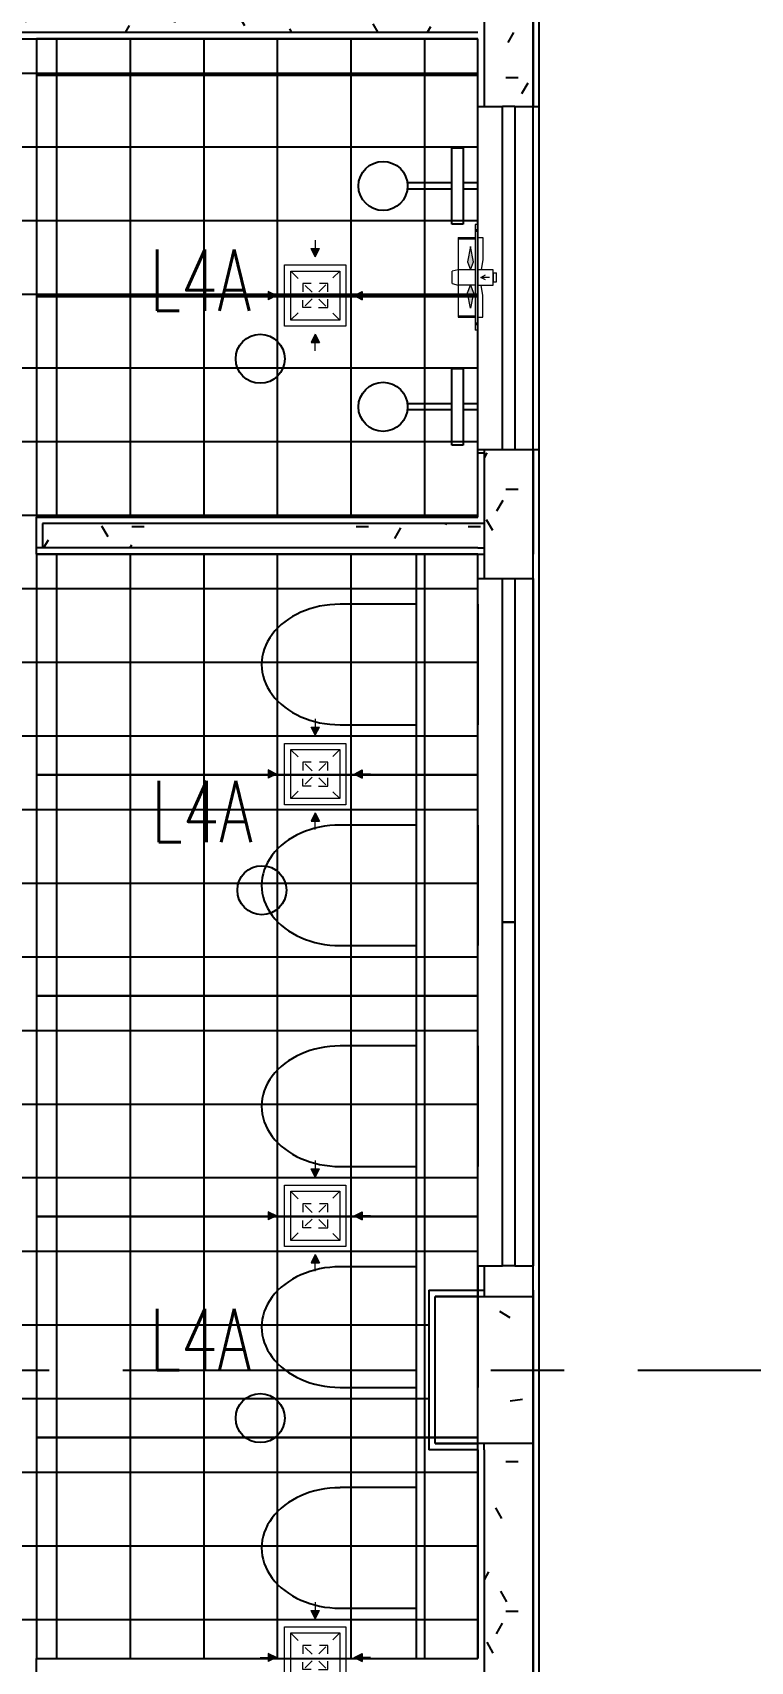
# Model space of a CAD drawing. Header units: millimetres. Extents: x -92759 to 184353, y -15225 to 86714.
# Drawn here: x -37574 to -34647, y 51154 to 57791 of the extents above; entities that cross this region are included whole.
import ezdxf

# ---------------------------------------------------------------- set-up
doc = ezdxf.new("R2010")
doc.units = ezdxf.units.MM
for name, pattern in [('Aligning Line', [3.2004, 1.6002, -1.6002]), ('HIDDEN', [0.375, 0.25, -0.125]), ('IDA - Grid Line', [2100, 1200, -300, 300, -300])]:
    doc.linetypes.add(name, pattern=pattern)
for name, color, linetype in [('0-1', 9, 'Continuous'), ('A-_DETA----_E-2', 9, 'Continuous'), ('A-_FLORPATT_H-1', 9, 'Continuous'), ('A-_WALL----_E', 8, 'Continuous'), ('A-_WALL----_H-1', 9, 'Continuous'), ('A-_WALLPRTN_E', 8, 'Continuous'), ('A-_WIND----_E', 8, 'Continuous'), ('E-_LITG _ CKT -DB', 1, 'HIDDEN'), ('E-legend', 1, 'Continuous'), ('M-ACMV_FCU', 5, 'Continuous'), ('S-_COLN----_E', 8, 'Continuous')]:
    doc.layers.add(name, color=color, linetype=linetype)
doc.layers.add('A-_DETA----_E-6', color=7, linetype='Continuous', true_color=0x969696)
doc.layers.add('S-_ANOTGRID_E-1', color=9, linetype='IDA - Grid Line', true_color=0x808080)
doc.layers.add('M-ACMV_EAG', color=7, linetype='Continuous', lineweight=25, true_color=0x999900)
doc.layers.add('M-ACMV_FAD', color=3, linetype='Continuous', lineweight=18)
doc.layers.add('M-ACMV_FAF', color=86, linetype='Continuous', lineweight=9)
doc.styles.add('Simplex', font='simplex_.ttf', dxfattribs={"width": 0.7, "height": 450})
pattern_1 = [(0, (-11870.95, 40538.29), (609.6, 152.4), [50.292, -406.908, 50.292, -406.908, -2438.4]), (0, (-11870.95, 40538.29), (609.6, 152.4), [-914.4, 50.292, -864.108, 50.292, -406.908, -1066.8]), (0, (-11870.95, 40538.29), (609.6, 152.4), [-2286, 50.292, -254.508, 50.292, -711.708]), (120, (-11642.35, 40614.49), (-436.7823, 451.7291), [50.292, -406.908, 50.292, -406.908, -2438.4]), (120, (-11642.35, 40614.49), (-436.7823, 451.7291), [-914.4, 50.292, -864.108, 50.292, -406.908, -1066.8]), (120, (-11642.35, 40614.49), (-436.7823, 451.7291), [-2286, 50.292, -254.508, 50.292, -711.708]), (240, (-11566.15, 40919.29), (-172.8177, -604.1291), [50.292, -406.908, 50.292, -406.908, -2438.4]), (240, (-11566.15, 40919.29), (-172.8177, -604.1291), [-914.4, 50.292, -864.108, 50.292, -406.908, -1066.8]), (240, (-11566.15, 40919.29), (-172.8177, -604.1291), [-2286, 50.292, -254.508, 50.292, -711.708])]

# ---------------------------------------------------------------- blocks, each defined once
blk = doc.blocks.new('IDA - Louver - 1 Panel - 1400L X 600H - B8-AW03-7551284-BLK8_RHH_1ST STOREY PLAN')
at = {"layer": 'A-_WIND----_E'}
for p, q in [((-700, 25), (700, 25)), ((-700, -25), (-700, 25)), ((700, 25), (700, -25)), ((700, -25), (-700, -25))]:
    blk.add_line(p, q, dxfattribs=at)
blk = doc.blocks.new('IDA - Louver - 1 Panel - 1400L X 600H - B8-AW03-7468445-BLK8_RHH_1ST STOREY PLAN')
at = {"layer": 'A-_WIND----_E'}
for p, q in [((-700, 25), (700, 25)), ((-700, -25), (-700, 25)), ((700, 25), (700, -25)), ((700, -25), (-700, -25))]:
    blk.add_line(p, q, dxfattribs=at)
blk = doc.blocks.new('A$Cb2bf8f38')
at = {"layer": 'A-_FLORPATT_H-1'}
h = blk.add_hatch(dxfattribs=at)
h.set_pattern_fill('FP_5', color=256, style=0, pattern_type=2)
h.set_pattern_definition([(270, (4525, 18025), (300, 2e-14), []), (0, (4525, 18025), (0, 300), [])])
h.paths.add_polyline_path([(4825, 13225), (5782.3, 13225), (5782.3, 13228), (5785.5, 13228), (5787, 13263), (5787.6, 13262), (5789.6, 13264.1), (5790.2, 13264.5), (5788.2, 13268.3), (5787.4, 13269), (5789.5, 13274.2), (5791.4, 13275), (5796.2, 13277.6), (5796.5, 13278.9), (5796.2, 13282), (5793.2, 13283.4), (5798.3, 13285.4), (5800, 13283.4), (5801.6, 13278.9), (5810.9, 13285.4), (5817.3, 13288), (5818.3, 13286.9), (5825, 13289.5), (5825, 13290), (6058.2, 13290), (6064, 13339.2), (6074.6, 13341.1), (6227.5, 13342), (6331.4, 13340.8), (6336.4, 13338.1), (6338.2, 13332.5), (6341.8, 13290), (6860, 13290), (6860, 13491), (6656.6, 13492.6), (6652.1, 13492.3), (6650.6, 13491.9), (6634.6, 13492.6), (6629.8, 13490.8), (6628.4, 13491.9), (6619.8, 13490.8), (6365.3, 13492.6), (6332.7, 13501), (6313.9, 13508.8), (6291.4, 13521.5), (6274.5, 13534.2), (6258.7, 13549.2), (6244.5, 13566.4), (6232.4, 13585.2), (6222.8, 13604.9), (6215.8, 13625.2), (6212.1, 13640.8), (6209.8, 13653.7), (6209.1, 13684.3), (6212.1, 13710), (6218, 13732.9), (6225.4, 13751.9), (6235.9, 13771.7), (6248.5, 13789.8), (6263.2, 13806.3), (6277.8, 13819.3), (6294.5, 13831.3), (6313.9, 13842), (6332, 13849.5), (6354.7, 13856), (6378.9, 13859.6), (6467.2, 13859.8), (6643.3, 13858.2), (6643.3, 13857), (6670.1, 13858.5), (6860, 13859), (6861.5, 13950), (6862, 13950), (6862, 13957.7), (6862, 13959), (6866.6, 13964.3), (6883, 13985.4), (6885.6, 13985.5), (6887.1, 13986), (6892.3, 13988), (6893.3, 13986.9), (6900, 13989.5), (6900, 13990), (6947, 13990), (6947, 13992.7), (6950, 13992.7), (6950, 14018.2), (6942, 14018.2), (6942, 14034), (6892, 14034), (6892, 14050), (6098.3, 14051.6), (6091.5, 14054.6), (6087.7, 14059.6), (6087.3, 14062.2), (6089.6, 14070.2), (6089.6, 14071.5), (6089.2, 14073.4), (6093, 14077), (6096.9, 14078.9), (6102.8, 14079.8), (6148, 14080), (6892, 14080), (6892, 14096), (6942, 14096), (6942, 14111.8), (6950, 14111.8), (6950, 14125), (7175, 14125), (7175, 16075), (4825, 16075), (4825, 13351.6)])
h.paths.add_polyline_path([(5825, 13262), (5825, 13264.4), (5820.1, 13262.8)])
h.paths.add_polyline_path([(5835.6, 13225), (6049.3, 13225), (6052.8, 13228.5), (6055.4, 13260), (5825, 13260.5), (5825, 13262), (5819.3, 13260), (5814.5, 13254.4), (5814.5, 13250), (5815.1, 13228), (5817.7, 13228), (5817.7, 13225), (5825, 13225)])
h.paths.add_polyline_path([(6875, 13225), (6950, 13225), (6950, 13257.3), (6947, 13257.3), (6947, 13260), (6344.6, 13258.6), (6347.7, 13228), (6350.7, 13225), (6661.6, 13225)])
h.paths.add_polyline_path([(5813.2, 13259.6), (5814.6, 13260.5), (5813.2, 13260)])
h.paths.add_polyline_path([(5825, 13267.5), (5824.6, 13270.9), (5822.5, 13269)])
h.paths.add_polyline_path([(5788.2, 13274.2), (5789.6, 13280.7), (5790.2, 13277.4), (5788.6, 13274.9)])
h.paths.add_polyline_path([(5805.4, 13281.1), (5806.9, 13281.7), (5804.7, 13281.2)])
h.paths.add_polyline_path([(6888.7, 13288.7), (6947, 13290), (6947, 13292.7), (6950, 13292.7), (6950, 13491.2), (6890, 13490.6), (6888.7, 13288.7)])
h.paths.add_polyline_path([(6106.3, 13341), (6086.6, 13341.5), (6099, 13341.1)])
h.paths.add_polyline_path([(6950, 13491.2), (6950, 13491.7), (6938, 13491.7)])
h.paths.add_polyline_path([(6750, 13857.5), (6750, 13858.3), (6750, 13857.5)])
h.paths.add_polyline_path([(6900, 13962), (6900, 13964.4), (6895.1, 13962.8)])
h.paths.add_polyline_path([(6887.2, 13954.9), (6888, 13959.5), (6889.5, 13960.7), (6886.7, 13963.1), (6884.6, 13957.9), (6885.9, 13955.2), (6886.7, 13955)])
h.paths.add_polyline_path([(6888, 13950), (6886.6, 13953), (6887.2, 13950), (6888, 13950)])
h.paths.add_polyline_path([(6910.9, 13858.6), (6950, 13859.8), (6950, 13957.3), (6947, 13957.3), (6947, 13960), (6900, 13960.5), (6900, 13962), (6894.3, 13960), (6889.5, 13954.3), (6889.7, 13950), (6890, 13950), (6890.1, 13859), (6910.6, 13858.6)])
h.paths.add_polyline_path([(6879.3, 13950), (6882.5, 13950), (6880.5, 13953.3), (6878.9, 13950)])
h.paths.add_polyline_path([(6900, 13967.5), (6900, 13971.1), (6897.5, 13969)])
h.paths.add_polyline_path([(6881.9, 13980.8), (6880.7, 13982.1), (6881.6, 13980.9)])
h.paths.add_polyline_path([(6092.6, 14062.2), (6090.6, 14065), (6089.6, 14066.2), (6087.8, 14065), (6091.8, 14062.7)])
h.paths.add_polyline_path([(4675, 15025), (4675, 16075), (2425, 16075), (2425, 15025), (2550, 15025), (2550, 16025), (2600, 16025), (2600, 15025), (4329.4, 15025)])
h.paths.add_polyline_path([(4800, 16075), (4800, 16100), (4700, 16100), (4700, 16075)])
h.paths.add_polyline_path([(5884.2, 16225), (7175, 16225), (7175, 18475), (5375, 18475), (5375, 18625), (7175, 18625), (7175, 19475), (6975, 19475), (6975, 20125), (7175, 20125), (7175, 23125), (5375, 23125), (5375, 23275), (7175, 23275), (7175, 25225), (2425, 25225), (2425, 20125), (2925, 20125), (2925, 19475), (2425, 19475), (2425, 17725), (3750, 17725), (3750, 17575), (2425, 17575), (2425, 16402), (3461, 16402), (3461, 16357), (2425, 16357), (2425, 16225), (5400, 16225)])
at = {"layer": 'A-_WALL----_H-1'}
h = blk.add_hatch(dxfattribs=at)
h.set_pattern_fill('FP_1', color=256, style=0, pattern_type=2)
h.set_pattern_definition(pattern_1)
h.paths.add_polyline_path([(2300, 25250), (7200, 25250), (7200, 25400), (2300, 25400)])
h = blk.add_hatch(dxfattribs=at)
h.set_pattern_fill('FP_1', color=256, style=0, pattern_type=2)
h.set_pattern_definition(pattern_1)
h.paths.add_polyline_path([(7275, 16200), (7400, 16200), (7400, 17075), (7200, 17075), (7200, 16200)])
h.paths.add_polyline_path([(7325, 18475), (7400, 18475), (7400, 19500), (7200, 19500), (7200, 18475), (7275, 18475)])
h.paths.add_polyline_path([(7200, 20100), (7400, 20100), (7400, 20125), (7200, 20125)])
h.paths.add_polyline_path([(7400, 23125), (7400, 23537.2), (7200, 23537.2), (7200, 23125)])
h.paths.add_polyline_path([(7200, 24947.6), (7275, 24947.6), (7275, 24950), (7325, 24950), (7325, 24947.6), (7400, 24947.6), (7400, 25250), (7200, 25250), (7200, 24968.4)])
h = blk.add_hatch(dxfattribs=at)
h.set_pattern_fill('FP_1', color=256, style=0, pattern_type=2)
h.set_pattern_definition(pattern_1)
h.paths.add_polyline_path([(7175, 23150), (7200, 23150), (7200, 23250), (5400, 23250), (5400, 23150)])
at = {"layer": 'S-_COLN----_E'}
h = blk.add_hatch(dxfattribs=at)
h.set_pattern_fill('FP_4', color=256, style=0, pattern_type=2)
h.set_pattern_definition([(50, (-11870.95, 40538.3), (1093.104, -95.634), [114.3, -1257.3]), (355, (-11871, 40538.3), (-211.457, 1146.34), [91.44, -1005.84]), (100.451, (-11779.9, 40530.3), (881.656, 1050.7), [97.14, -1068.54]), (46.184, (-11871, 40843.1), (1626.475, -252.257), [171.45, -1885.95]), (96.636, (-11735.4, 40822), (1424.42, 1484.565), [145.71, -1602.81]), (351.184, (-11871, 40843.1), (1424.43, 1484.55), [137.16, -1508.76]), (21, (-11718.55, 40766.9), (909.686, -613.59), [114.3, -1257.3]), (326, (-11718.6, 40766.9), (370.812, 1105.13), [91.44, -1005.84]), (71.451, (-11642.7, 40715.8), (1280.503, 491.528), [97.14, -1068.54]), (37.5, (-11870.95, 40538.3), (18.5313, 507.3303), [50.292, -943.356, 50.292, -970.788, -1009.65]), (37.5, (-11870.95, 40538.3), (18.5313, 507.3303), [-2014.728, 50.292, -959.358]), (7.5, (-11870.95, 40538.3), (400.918, 601.084), [50.292, -531.876, 50.292, -920.496, -384.81]), (7.5, (-11870.95, 40538.3), (400.918, 601.084), [-1552.956, 50.292, -334.518]), (327.5, (-12210.8, 40538.3), (813.545, -34.3737), [50.292, -330.708, 50.292, -1138.428, -1577.34]), (327.5, (-12210.8, 40538.3), (813.545, -34.3737), [-1569.72, 50.292, -1527.048]), (317.5, (-12363.2, 40538.3), (888.775, 152.56), [50.292, -445.008, 50.292, -739.14, -1120.14]), (317.5, (-12363.2, 40538.3), (888.775, 152.56), [-1284.732, 50.292, -1069.848])])
h.paths.add_polyline_path([(7000, 19500), (7400, 19500), (7400, 20100), (7000, 20100), (7000, 19805.4)])
blk.add_lwpolyline([(-2385, -9825), (-2385, -5100), (7400, -5125), (7400, 46800), (-18575, 46800), (-18575, 38037.5), (-30600, 38100), (-30625, 26375), (-28100, 26375), (-28100, -2400), (-10500, -2425), (-10500, -9800), (-2385, -9825)], close=True)
at = {"layer": 'A-_DETA----_E-2'}
for p, q in [((7175, 25225), (5375, 25225)), ((5375, 25225), (5375, 24175)), ((7175, 25225), (5375, 25225)), ((5375, 25225), (5375, 24175)), ((7175, 25225), (5375, 25225)), ((5375, 25225), (5375, 24175)), ((7175, 24175), (7175, 25225)), ((7175, 24175), (7175, 25225)), ((7175, 24175), (7175, 25225)), ((7175, 25075), (5375, 25075)), ((5375, 25075), (5375, 24175)), ((7175, 25075), (5375, 25075)), ((5375, 25075), (5375, 24175)), ((7175, 25075), (5375, 25075)), ((5375, 25075), (5375, 24175)), ((7175, 25075), (5375, 25075)), ((5375, 25075), (5375, 24175)), ((7175, 24175), (7175, 25075)), ((7175, 24175), (7175, 25075)), ((7175, 24175), (7175, 25075)), ((7175, 24175), (7175, 25075)), ((7068, 24781), (7115, 24781)), ((7068, 24469), (7068, 24781)), ((7068, 24781), (7115, 24781)), ((7068, 24469), (7068, 24781)), ((7068, 24781), (7115, 24781)), ((7068, 24469), (7068, 24781)), ((7068, 24781), (7115, 24781)), ((7068, 24469), (7068, 24781)), ((7068, 24781), (7115, 24781)), ((7068, 24469), (7068, 24781)), ((7068, 24781), (7115, 24781)), ((7068, 24469), (7068, 24781)), ((7068, 24781), (7115, 24781)), ((7068, 24469), (7068, 24781)), ((7115, 24781), (7115, 24469)), ((7115, 24781), (7115, 24469)), ((7115, 24781), (7115, 24469)), ((7115, 24781), (7115, 24469)), ((7115, 24781), (7115, 24469)), ((7115, 24781), (7115, 24469)), ((7115, 24781), (7115, 24469)), ((7068, 24637.5), (6887.2, 24637.5)), ((7068, 24637.5), (6887.2, 24637.5)), ((7068, 24637.5), (6887.2, 24637.5)), ((7068, 24637.5), (6887.2, 24637.5)), ((7068, 24637.5), (6887.2, 24637.5)), ((7068, 24637.5), (6887.2, 24637.5)), ((7068, 24637.5), (6887.2, 24637.5)), ((7175, 24637.5), (7115, 24637.5)), ((7175, 24637.5), (7115, 24637.5)), ((7175, 24637.5), (7115, 24637.5)), ((7175, 24637.5), (7115, 24637.5)), ((7175, 24637.5), (7115, 24637.5)), ((7175, 24637.5), (7115, 24637.5)), ((7175, 24637.5), (7115, 24637.5)), ((7068, 24612.5), (6887.2, 24612.5)), ((7068, 24612.5), (6887.2, 24612.5)), ((7068, 24612.5), (6887.2, 24612.5)), ((7068, 24612.5), (6887.2, 24612.5)), ((7068, 24612.5), (6887.2, 24612.5)), ((7068, 24612.5), (6887.2, 24612.5)), ((7068, 24612.5), (6887.2, 24612.5)), ((7175, 24612.5), (7115, 24612.5)), ((7175, 24612.5), (7115, 24612.5)), ((7175, 24612.5), (7115, 24612.5)), ((7175, 24612.5), (7115, 24612.5)), ((7175, 24612.5), (7115, 24612.5)), ((7175, 24612.5), (7115, 24612.5)), ((7175, 24612.5), (7115, 24612.5)), ((7115, 24469), (7068, 24469)), ((7115, 24469), (7068, 24469)), ((7115, 24469), (7068, 24469)), ((7115, 24469), (7068, 24469)), ((7115, 24469), (7068, 24469)), ((7115, 24469), (7068, 24469)), ((7115, 24469), (7068, 24469)), ((7175, 24175), (5375, 24175)), ((5375, 24175), (5375, 23275)), ((5375, 24175), (7175, 24175)), ((5375, 24175), (7175, 24175)), ((7175, 24175), (5375, 24175)), ((5375, 24175), (5375, 23275)), ((5375, 24175), (7175, 24175)), ((5375, 24175), (7175, 24175)), ((7175, 24175), (5375, 24175)), ((5375, 24175), (5375, 23275)), ((5375, 24175), (7175, 24175)), ((5375, 24175), (7175, 24175)), ((5375, 24175), (7175, 24175)), ((7175, 23275), (7175, 24175)), ((7175, 23275), (7175, 24175)), ((7175, 23275), (7175, 24175)), ((7068, 23881), (7115, 23881)), ((7068, 23569), (7068, 23881)), ((7068, 23881), (7115, 23881)), ((7068, 23569), (7068, 23881)), ((7068, 23881), (7115, 23881)), ((7068, 23569), (7068, 23881)), ((7115, 23881), (7115, 23569)), ((7115, 23881), (7115, 23569)), ((7115, 23881), (7115, 23569)), ((7068, 23737.5), (6887.2, 23737.5)), ((7068, 23737.5), (6887.2, 23737.5)), ((7068, 23737.5), (6887.2, 23737.5)), ((7068, 23712.5), (6887.2, 23712.5)), ((7068, 23712.5), (6887.2, 23712.5)), ((7068, 23712.5), (6887.2, 23712.5)), ((7175, 23737.5), (7115, 23737.5)), ((7175, 23737.5), (7115, 23737.5)), ((7175, 23737.5), (7115, 23737.5)), ((7175, 23712.5), (7115, 23712.5)), ((7175, 23712.5), (7115, 23712.5)), ((7175, 23712.5), (7115, 23712.5)), ((7115, 23569), (7068, 23569)), ((7115, 23569), (7068, 23569)), ((7115, 23569), (7068, 23569)), ((5375, 23275), (7175, 23275)), ((5375, 23275), (7175, 23275)), ((5375, 23275), (7175, 23275)), ((7175, 23125), (5375, 23125)), ((5375, 23125), (5375, 22225)), ((7175, 23125), (5375, 23125)), ((5375, 23125), (5375, 22225)), ((7175, 23125), (5375, 23125)), ((5375, 23125), (5375, 22225)), ((6925, 22225), (6925, 23125)), ((6925, 22225), (6925, 23125)), ((6925, 22225), (6925, 23125)), ((7175, 22225), (7175, 23125)), ((7175, 22225), (7175, 23125)), ((7175, 22225), (7175, 23125)), ((6925, 22920.6), (6613.1, 22920.6)), ((6925, 22920.6), (6613.1, 22920.6)), ((6925, 22920.6), (6613.1, 22920.6)), ((7175, 22920.6), (7175, 22429.4)), ((7175, 22920.6), (7175, 22429.4)), ((7175, 22920.6), (7175, 22429.4)), ((6613.1, 22429.4), (6925, 22429.4)), ((6613.1, 22429.4), (6925, 22429.4)), ((6613.1, 22429.4), (6925, 22429.4)), ((5375, 22225), (7175, 22225)), ((7175, 22225), (5375, 22225)), ((5375, 22225), (5375, 21325)), ((5375, 22225), (7175, 22225)), ((7175, 22225), (5375, 22225)), ((5375, 22225), (5375, 21325)), ((5375, 22225), (7175, 22225)), ((7175, 22225), (5375, 22225)), ((5375, 22225), (5375, 21325)), ((6925, 21325), (6925, 22225)), ((6925, 21325), (6925, 22225)), ((6925, 21325), (6925, 22225)), ((7175, 21325), (7175, 22225)), ((7175, 21325), (7175, 22225)), ((7175, 21325), (7175, 22225)), ((6925, 22020.6), (6613.1, 22020.6)), ((6925, 22020.6), (6613.1, 22020.6)), ((6925, 22020.6), (6613.1, 22020.6)), ((7175, 22020.6), (7175, 21529.4)), ((7175, 22020.6), (7175, 21529.4)), ((7175, 22020.6), (7175, 21529.4)), ((6613.1, 21529.4), (6925, 21529.4)), ((6613.1, 21529.4), (6925, 21529.4)), ((6613.1, 21529.4), (6925, 21529.4)), ((5375, 21325), (7175, 21325)), ((7175, 21325), (5375, 21325)), ((5375, 21325), (5375, 20425)), ((5375, 21325), (7175, 21325)), ((7175, 21325), (5375, 21325)), ((5375, 21325), (5375, 20425)), ((5375, 21325), (7175, 21325)), ((7175, 21325), (5375, 21325)), ((5375, 21325), (5375, 20425)), ((6925, 20425), (6925, 21325)), ((6925, 20425), (6925, 21325)), ((6925, 20425), (6925, 21325)), ((7175, 20425), (7175, 21325)), ((7175, 20425), (7175, 21325)), ((7175, 20425), (7175, 21325)), ((6925, 21120.6), (6613.1, 21120.6)), ((6925, 21120.6), (6613.1, 21120.6)), ((6925, 21120.6), (6613.1, 21120.6)), ((7175, 21120.6), (7175, 20629.4)), ((7175, 21120.6), (7175, 20629.4)), ((7175, 21120.6), (7175, 20629.4)), ((6613.1, 20629.4), (6925, 20629.4)), ((6613.1, 20629.4), (6925, 20629.4)), ((6613.1, 20629.4), (6925, 20629.4)), ((5375, 20425), (7175, 20425)), ((7175, 20425), (5375, 20425)), ((5375, 20425), (5375, 19525)), ((5375, 20425), (7175, 20425)), ((7175, 20425), (5375, 20425)), ((5375, 20425), (5375, 19525)), ((5375, 20425), (7175, 20425)), ((7175, 20425), (5375, 20425)), ((5375, 20425), (5375, 19525)), ((6925, 19525), (6925, 20425)), ((6925, 19525), (6925, 20425)), ((6925, 19525), (6925, 20425)), ((7175, 19525), (7175, 20425)), ((7175, 19525), (7175, 20425)), ((7175, 19525), (7175, 20425)), ((6925, 20220.6), (6613.1, 20220.6)), ((6925, 20220.6), (6613.1, 20220.6)), ((6925, 20220.6), (6613.1, 20220.6)), ((7175, 20220.6), (7175, 19729.4)), ((7175, 20220.6), (7175, 19729.4)), ((7175, 20220.6), (7175, 19729.4)), ((6613.1, 19729.4), (6925, 19729.4)), ((6613.1, 19729.4), (6925, 19729.4)), ((6613.1, 19729.4), (6925, 19729.4)), ((5375, 19525), (7175, 19525)), ((7175, 19525), (5375, 19525)), ((5375, 19525), (5375, 18625)), ((5375, 19525), (7175, 19525)), ((7175, 19525), (5375, 19525)), ((5375, 19525), (5375, 18625)), ((5375, 19525), (7175, 19525)), ((7175, 19525), (5375, 19525)), ((5375, 19525), (5375, 18625)), ((6925, 18625), (6925, 19525)), ((6925, 18625), (6925, 19525)), ((6925, 18625), (6925, 19525)), ((7175, 18625), (7175, 19525)), ((7175, 18625), (7175, 19525)), ((7175, 18625), (7175, 19525)), ((6925, 19320.6), (6613.1, 19320.6)), ((6925, 19320.6), (6613.1, 19320.6)), ((6925, 19320.6), (6613.1, 19320.6)), ((7175, 19320.6), (7175, 18829.4)), ((7175, 19320.6), (7175, 18829.4)), ((7175, 19320.6), (7175, 18829.4)), ((6613.1, 18829.4), (6925, 18829.4)), ((6613.1, 18829.4), (6925, 18829.4)), ((6613.1, 18829.4), (6925, 18829.4)), ((5375, 18625), (7175, 18625)), ((5375, 18625), (7175, 18625)), ((5375, 18625), (7175, 18625))]:
    blk.add_line(p, q, dxfattribs=at)
for centre in [(6788, 24625), (6788, 24625), (6788, 24625), (6788, 24625), (6788, 24625), (6788, 24625), (6788, 24625), (6788, 23725), (6788, 23725), (6788, 23725)]:
    blk.add_circle(centre, 100, dxfattribs=at)
for centre in [(6613.1, 22675), (6613.1, 22675), (6613.1, 22675), (6613.1, 21775), (6613.1, 21775), (6613.1, 21775), (6613.1, 20875), (6613.1, 20875), (6613.1, 20875), (6613.1, 19975), (6613.1, 19975), (6613.1, 19975), (6613.1, 19075), (6613.1, 19075), (6613.1, 19075)]:
    blk.add_ellipse(centre, major_axis=(320, 0), ratio=0.767386, start_param=1.570796, end_param=4.712389, dxfattribs=at)
at = {"layer": 'A-_DETA----_E-6'}
for p, q in [((7175, 25225), (5375, 25225)), ((5375, 25225), (5375, 24175)), ((7175, 24175), (7175, 25225)), ((7068, 24781), (7115, 24781)), ((7068, 24469), (7068, 24781)), ((7115, 24781), (7115, 24469)), ((7068, 24637.5), (6887.2, 24637.5)), ((7175, 24637.5), (7115, 24637.5)), ((7068, 24612.5), (6887.2, 24612.5)), ((7175, 24612.5), (7115, 24612.5)), ((7115, 24469), (7068, 24469)), ((7175, 24175), (5375, 24175)), ((5375, 24175), (5375, 23275)), ((5375, 24175), (7175, 24175)), ((7175, 23275), (7175, 24175)), ((7068, 23881), (7115, 23881)), ((7068, 23569), (7068, 23881)), ((7115, 23881), (7115, 23569)), ((7068, 23737.5), (6887.2, 23737.5)), ((7068, 23712.5), (6887.2, 23712.5)), ((7175, 23737.5), (7115, 23737.5)), ((7175, 23712.5), (7115, 23712.5)), ((7115, 23569), (7068, 23569)), ((5375, 23275), (7175, 23275)), ((7175, 23125), (5375, 23125)), ((5375, 23125), (5375, 22225)), ((6925, 22225), (6925, 23125)), ((7175, 22225), (7175, 23125)), ((6925, 22920.6), (6613.1, 22920.6)), ((7175, 22920.6), (7175, 22429.4)), ((6613.1, 22429.4), (6925, 22429.4)), ((5375, 22225), (7175, 22225)), ((7175, 22225), (5375, 22225)), ((5375, 22225), (5375, 21325)), ((6925, 21325), (6925, 22225)), ((7175, 21325), (7175, 22225)), ((6925, 22020.6), (6613.1, 22020.6)), ((7175, 22020.6), (7175, 21529.4)), ((6613.1, 21529.4), (6925, 21529.4)), ((5375, 21325), (7175, 21325)), ((7175, 21325), (5375, 21325)), ((5375, 21325), (5375, 20425)), ((6925, 20425), (6925, 21325)), ((7175, 20425), (7175, 21325)), ((6925, 21120.6), (6613.1, 21120.6)), ((7175, 21120.6), (7175, 20629.4)), ((6613.1, 20629.4), (6925, 20629.4)), ((5375, 20425), (7175, 20425)), ((7175, 20425), (5375, 20425)), ((5375, 20425), (5375, 19525)), ((6925, 19525), (6925, 20425)), ((7175, 19525), (7175, 20425)), ((6925, 20220.6), (6613.1, 20220.6)), ((7175, 20220.6), (7175, 19729.4)), ((6613.1, 19729.4), (6925, 19729.4)), ((5375, 19525), (7175, 19525)), ((7175, 19525), (5375, 19525)), ((5375, 19525), (5375, 18625)), ((6925, 18625), (6925, 19525)), ((7175, 18625), (7175, 19525)), ((6925, 19320.6), (6613.1, 19320.6)), ((7175, 19320.6), (7175, 18829.4)), ((6613.1, 18829.4), (6925, 18829.4)), ((5375, 18625), (7175, 18625))]:
    blk.add_line(p, q, dxfattribs=at)
for centre in [(6788, 24625), (6788, 23725)]:
    blk.add_circle(centre, 100, dxfattribs=at)
for centre in [(6613.1, 22675), (6613.1, 21775), (6613.1, 20875), (6613.1, 19975), (6613.1, 19075)]:
    blk.add_ellipse(centre, major_axis=(320, 0), ratio=0.767386, start_param=1.570796, end_param=4.712389, dxfattribs=at)
at = {"layer": 'A-_WALL----_E'}
for p, q in [((7400, 26575), (7400, 24947.6)), ((7425, 24947.6), (7425, 26575)), ((7200, 25750), (7200, 24947.6)), ((7175, 25250), (2400, 25250)), ((7175, 23275), (7175, 25225)), ((7275, 24947.6), (7175, 24947.6)), ((7425, 24947.6), (7325, 24947.6)), ((7425, 4700), (7425, 24947.6)), ((7275, 23550), (7175, 23550)), ((7175, 23537.2), (7200, 23537.2)), ((7200, 23550), (7200, 23025)), ((7425, 23550), (7325, 23550)), ((7400, 23550), (7400, 23125)), ((7200, 23250), (5400, 23250)), ((5400, 23250), (5400, 23150)), ((7175, 23150), (7200, 23150)), ((7175, 20125), (7175, 23125)), ((7175, 23125), (7200, 23125)), ((7175, 23025), (7275, 23025)), ((7325, 23025), (7400, 23025)), ((7400, 23025), (7400, 20225)), ((7175, 20225), (7275, 20225)), ((7200, 20225), (7200, 20100)), ((7325, 20225), (7400, 20225)), ((7175, 20125), (7200, 20125)), ((7400, 20125), (7400, 20100)), ((7200, 20100), (7400, 20100)), ((7400, 20100), (7400, 19500)), ((7400, 19500), (7175, 19500)), ((7175, 19475), (7175, 18625)), ((7200, 19475), (7200, 19500)), ((7200, 19475), (7200, 18475)), ((7400, 19500), (7400, 15325))]:
    blk.add_line(p, q, dxfattribs=at)
at = {"layer": 'A-_WALLPRTN_E'}
for p, q in [((2425, 25225), (7175, 25225)), ((5375, 23275), (7175, 23275)), ((5375, 23125), (5375, 23275)), ((7175, 23150), (5375, 23150)), ((5375, 23125), (7175, 23125)), ((6975, 20125), (7175, 20125)), ((6975, 20125), (6975, 19475)), ((7175, 20100), (7000, 20100)), ((7000, 19500), (7000, 20100)), ((7175, 19475), (6975, 19475)), ((7000, 19500), (7175, 19500)), ((5375, 18625), (7175, 18625)), ((5375, 18475), (5375, 18625))]:
    blk.add_line(p, q, dxfattribs=at)
at = {"layer": 'S-_ANOTGRID_E-1'}
for p, q in [((7400, -20141.4), (7400, 53272.8)), ((-38373.1, 19800), (13584.7, 19800))]:
    blk.add_line(p, q, dxfattribs=at)
at = {"layer": 'S-_COLN----_E'}
for p, q in [((7000, 19500), (7000, 20100)), ((7000, 20100), (7175, 20100)), ((7175, 20100), (7200, 20100)), ((7200, 20100), (7400, 20100)), ((7400, 19500), (7400, 20100)), ((7175, 19500), (7000, 19500)), ((7200, 19500), (7175, 19500)), ((7400, 19500), (7200, 19500))]:
    blk.add_line(p, q, dxfattribs=at)
at = {"layer": 'A-_WIND----_E'}
for name, p, rotation in [('IDA - Louver - 1 Panel - 1400L X 600H - B8-AW03-7551284-BLK8_RHH_1ST STOREY PLAN', (7300, 24250), 89.99999999999991), ('IDA - Louver - 1 Panel - 1400L X 600H - B8-AW03-7468445-BLK8_RHH_1ST STOREY PLAN', (7300, 22325), 269.9999999999999), ('IDA - Louver - 1 Panel - 1400L X 600H - B8-AW03-7551284-BLK8_RHH_1ST STOREY PLAN', (7300, 20925), 89.99999999999991)]:
    blk.add_blockref(name, p, dxfattribs=dict(at, rotation=rotation))
blk = doc.blocks.new('A$Cccd3aec5')
at = {"layer": 'E-legend', "lineweight": 25}
blk.add_circle((791.8, 170.3), 100, dxfattribs=at)
at = {"layer": 'E-legend', "lineweight": 25, "style": 'Simplex', "width": 0.7}
blk.add_text('L4A', height=250, dxfattribs=at).set_placement((341, 366))
blk = doc.blocks.new('EL_B8_L1_R4')
at = {"layer": 'E-_LITG _ CKT -DB', "ltscale": 0.5}
for p in [(16288.6, -16807.8), (16295.3, -18973.6), (16288.6, -21124.5)]:
    blk.add_blockref('A$Cccd3aec5', p, dxfattribs=at)
blk = doc.blocks.new('A$C8e78aa09')
at = {"layer": 'M-ACMV_EAG', "lineweight": 5}
h = blk.add_hatch(color=256, dxfattribs=at)
h.dxf.hatch_style = 1
h.paths.add_polyline_path([(16.8, 191.6), (-16.8, 191.6), (0, 158)])
h = blk.add_hatch(color=256, dxfattribs=at)
h.dxf.hatch_style = 1
h.paths.add_polyline_path([(-191.6, 16.8), (-191.6, -16.8), (-158, 0)])
h = blk.add_hatch(color=256, dxfattribs=at)
h.dxf.hatch_style = 1
h.paths.add_polyline_path([(158, 0), (191.6, -16.8), (191.6, 16.8)])
h = blk.add_hatch(color=256, dxfattribs=at)
h.dxf.hatch_style = 1
h.paths.add_polyline_path([(0, -158), (-16.8, -191.6), (16.8, -191.6)])
for p, q in [((0, 225.2), (0, 191.6)), ((-16.8, 191.6), (16.8, 191.6)), ((0, 158), (-16.8, 191.6)), ((-16.8, 191.6), (16.8, 191.6)), ((0, 158), (16.8, 191.6)), ((-225.2, 0), (-191.6, 0)), ((-191.6, -16.8), (-191.6, 16.8)), ((-158, 0), (-191.6, 16.8)), ((-191.6, -16.8), (-191.6, 16.8)), ((-158, 0), (-191.6, -16.8)), ((158, 0), (191.6, 16.8)), ((158, 0), (191.6, -16.8)), ((191.6, -16.8), (191.6, 16.8)), ((191.6, -16.8), (191.6, 16.8)), ((225.2, 0), (191.6, 0)), ((0, -158), (-16.8, -191.6)), ((-16.8, -191.6), (16.8, -191.6)), ((-16.8, -191.6), (16.8, -191.6)), ((0, -158), (16.8, -191.6)), ((0, -225.2), (0, -191.6))]:
    blk.add_line(p, q, dxfattribs=at)
at = {"layer": 'M-ACMV_EAG', "linetype": 'Aligning Line', "lineweight": 5, "ltscale": 25}
for p, q in [((-100, 100), (100, -100)), ((100, 100), (-100, -100))]:
    blk.add_line(p, q, dxfattribs=at)
at = {"layer": 'M-ACMV_EAG', "lineweight": 5}
for points in [[(-125, 125), (125, 125), (125, -125), (-125, -125)], [(-100, 100), (100, 100), (100, -100), (-100, -100)]]:
    blk.add_lwpolyline(points, close=True, dxfattribs=at)
for points in [[(-14.9, 51.2), (-49.1, 51.2), (-49.1, 17.1)], [(49.1, 12.8), (49.1, 51.2), (14.9, 51.2)], [(-49.1, -17.1), (-49.1, -51.2), (-14.9, -51.2)], [(49.1, -17.1), (49.1, -51.2), (19.2, -51.2)]]:
    blk.add_lwpolyline(points, dxfattribs=at)
blk = doc.blocks.new('A$C1235bf34')
at = {"layer": 'M-ACMV_FAF', "lineweight": 5}
h = blk.add_hatch(color=256, dxfattribs=at)
h.dxf.hatch_style = 1
h.paths.add_polyline_path([(59.8, 125.4), (47.3, 62.7), (59.8, 31.4), (72.3, 62.7)])
h.paths.add_polyline_path([(72.3, -62.7), (59.8, -31.4), (47.3, -62.7), (59.8, -125.4)])
at = {"layer": 'M-ACMV_FAD', "lineweight": 5}
for p, q in [((-17.3, 0), (17.3, 0)), ((110.2, -162.8), (110.2, -69.6))]:
    blk.add_line(p, q, dxfattribs=at)
blk.add_lwpolyline([(-1.1, 10.6), (17.3, 0), (-1.1, -10.6)], dxfattribs=at)
at = {"layer": 'M-ACMV_FAF', "lineweight": 5}
for p, q in [((30.2, -214.9), (30.2, 214.9)), ((30.2, 214.9), (40.5, 214.9)), ((30.2, 214.9), (40.5, 214.9)), ((40.5, -214.9), (40.5, 214.9)), ((30.2, 162.5), (10.3, 162.5)), ((10.3, 162.5), (10.3, 73.4)), ((30.2, 193.5), (40.5, 193.5)), ((30.2, 190), (40.5, 190)), ((30.2, 186.5), (40.5, 186.5)), ((110.2, 162.8), (40.5, 162.8)), ((110.2, 157.4), (40.5, 157.4)), ((110.2, -162.8), (110.2, 162.8)), ((10.3, 73.4), (16.9, 31.4)), ((47.3, 62.7), (59.8, 125.4)), ((59.8, 125.4), (72.3, 62.7)), ((-32.8, 18.8), (-45.4, 18.8)), ((-45.4, 18.8), (-45.4, -18.8)), ((30.2, 31.4), (-32.8, 31.4)), ((-32.8, 31.4), (-32.8, -31.4)), ((-32.8, -18.8), (-32.8, 18.8)), ((40.5, 31.4), (110.2, 31.4)), ((59.8, 31.4), (47.3, 62.7)), ((72.3, 62.7), (59.8, 31.4)), ((134.2, 25.1), (110.2, 31.4)), ((134.2, 25.1), (134.2, -25.1)), ((-32.8, -18.8), (-45.4, -18.8)), ((-32.8, -31.4), (30.2, -31.4)), ((10.3, -73.4), (16.9, -31.4)), ((40.5, -31.4), (110.2, -31.4)), ((59.8, -31.4), (47.3, -62.7)), ((47.3, -62.7), (59.8, -125.4)), ((72.3, -62.7), (59.8, -31.4)), ((59.8, -125.4), (72.3, -62.7)), ((110.2, -31.4), (134.2, -25.1)), ((10.3, -162.5), (10.3, -73.4)), ((30.2, -162.5), (10.3, -162.5)), ((30.2, -186.5), (40.5, -186.5)), ((30.2, -190), (40.5, -190)), ((30.2, -193.5), (40.5, -193.5)), ((110.2, -157.4), (40.5, -157.4)), ((110.2, -162.8), (40.5, -162.8)), ((30.2, -214.9), (40.5, -214.9))]:
    blk.add_line(p, q, dxfattribs=at)
blk = doc.blocks.new('ACMV_B8L1_R9')
at = {"layer": 'M-ACMV_EAG', "lineweight": 5, "rotation": 270}
for p in [(253381.7, -53235), (253381.7, -55185), (253381.7, -56985), (253381.7, -58785)]:
    blk.add_blockref('A$C8e78aa09', p, dxfattribs=at)
at = {"layer": 'M-ACMV_FAF', "lineweight": 5, "rotation": 180}
blk.add_blockref('A$C1235bf34', (254074.7, -53160.9), dxfattribs=at)

msp = doc.modelspace()

# ---------------------------------------------------------------- block references
at = {"layer": '0-1'}
msp.add_blockref('A$Cb2bf8f38', (-42933, 32541.2), dxfattribs=at)

# ---------------------------------------------------------------- next in the draw order: block references
at = {"color": 0}
msp.add_blockref('EL_B8_L1_R4', (-53725.9, 73099.6), dxfattribs=at)

# ---------------------------------------------------------------- next in the draw order: block references
at = {"layer": 'M-ACMV_FCU', "color": 5}
msp.add_blockref('ACMV_B8L1_R9', (-289803, 109954.6), dxfattribs=at)

doc.saveas('drawing.dxf')
